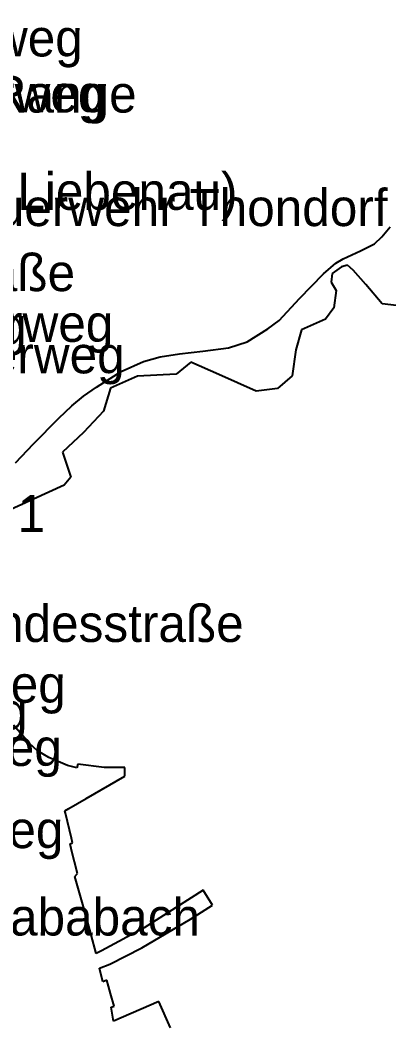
# Model space of a CAD drawing. Extents: x -3657 to 4700, y -7332 to 8131.
# Drawn here: x 3148 to 3580, y 1237 to 2417 of the extents above; entities that cross this region are included whole.
import ezdxf

# ---------------------------------------------------------------- set-up
doc = ezdxf.new("R2010")
doc.units = 0
for name, color, linetype in [('OSM_HIGHWAY_TRACK', 8, 'CONTINUOUS'), ('OSM_LABELS', 8, 'CONTINUOUS'), ('OSM_LANDUSE_RESIDENTIAL', 3, 'CONTINUOUS'), ('OSM_WATERWAY_STREAM', 4, 'CONTINUOUS')]:
    doc.layers.add(name, color=color, linetype=linetype)

msp = doc.modelspace()

# ---------------------------------------------------------------- linework, layer by layer
at = {"layer": 'OSM_HIGHWAY_TRACK'}
for p, q in [((3571.859077, 2163.213235), (3581.407914, 2174.755268)), ((3562.947335, 2154.795779), (3571.859077, 2163.213235)), ((3546.746925, 2146.64519), (3562.947335, 2154.795779)), ((3517.865296, 2132.200969), (3526.276464, 2137.349295)), ((3526.276464, 2137.349295), (3546.746925, 2146.64519)), ((3503.424482, 2119.647062), (3517.865296, 2132.200969)), ((3475.293715, 2090.780859), (3503.424482, 2119.647062)), ((3451.182712, 2065.172668), (3475.293715, 2090.780859)), ((3438.000918, 2055.376395), (3451.182712, 2065.172668)), ((3413.760979, 2040.064853), (3438.000918, 2055.376395)), ((3334.647463, 2026.132129), (3361.777081, 2029.023197)), ((3361.777081, 2029.023197), (3391.910146, 2033.159648)), ((3391.910146, 2033.159648), (3413.760979, 2040.064853)), ((3292.333753, 2016.847353), (3311.674129, 2022.618369)), ((3311.674129, 2022.618369), (3334.647463, 2026.132129)), ((3237.202303, 1986.835842), (3266.212868, 2005.2942)), ((3266.212868, 2005.2942), (3292.333753, 2016.847353)), ((3221.881691, 1976.550311), (3237.202303, 1986.835842)), ((3208.070387, 1965.252907), (3221.881691, 1976.550311)), ((3192.878711, 1950.564057), (3208.070387, 1965.252907)), ((3163.367572, 1920.430232), (3192.878711, 1950.564057)), ((3142.2676, 1898.3358), (3163.367572, 1920.430232))]:
    msp.add_line(p, q, dxfattribs=at)
at = {"layer": 'OSM_LANDUSE_RESIDENTIAL'}
for p, q in [((3158.521101, 1569.387848), (3139.658546, 1590.759513)), ((3167.933418, 1561.059348), (3158.521101, 1569.387848)), ((3181.357914, 1552.930999), (3167.933418, 1561.059348)), ((3203.330099, 1543.579506), (3181.357914, 1552.930999)), ((3215.086014, 1545.225191), (3213.910422, 1540.933067)), ((3246.303657, 1541.222173), (3215.086014, 1545.225191)), ((3213.910422, 1540.933067), (3203.330099, 1543.579506)), ((3251.316986, 1541.244412), (3246.303657, 1541.222173)), ((3270.209879, 1541.322249), (3251.316986, 1541.244412)), ((3270.209879, 1535.228767), (3270.209879, 1541.322249)), ((3270.209879, 1531.359183), (3270.209879, 1535.228767)), ((3224.869969, 1505.005986), (3270.209879, 1531.359183)), ((3204.816653, 1493.352757), (3224.869969, 1505.005986)), ((3200.228054, 1490.684079), (3204.816653, 1493.352757)), ((3200.910656, 1487.82637), (3200.228054, 1490.684079)), ((3207.895945, 1458.693299), (3200.910656, 1487.82637)), ((3206.447312, 1451.732496), (3209.208056, 1453.211389)), ((3207.812516, 1444.582663), (3206.447312, 1451.732496)), ((3209.208056, 1453.211389), (3207.895945, 1458.693299)), ((3214.714375, 1416.995201), (3207.812516, 1444.582663)), ((3211.824696, 1413.603756), (3214.714375, 1416.995201)), ((3224.892723, 1367.035321), (3211.824696, 1413.603756)), ((3362.361085, 1397.536089), (3293.243888, 1353.413942)), ((3373.146189, 1380.045127), (3362.361085, 1397.536089)), ((3347.510709, 1363.566039), (3373.146189, 1380.045127)), ((3236.845834, 1323.302356), (3224.892723, 1367.035321)), ((3290.141844, 1330.218681), (3347.510709, 1363.566039)), ((3293.243888, 1353.413942), (3243.057508, 1326.615965)), ((3243.057508, 1326.615965), (3236.845834, 1323.302356)), ((3252.962814, 1310.904122), (3290.141844, 1330.218681)), ((3240.706324, 1306.211696), (3252.962814, 1310.904122)), ((3244.627491, 1290.366419), (3240.706324, 1306.211696)), ((3249.43604, 1292.356808), (3244.627491, 1290.366419)), ((3251.172881, 1285.262572), (3249.43604, 1292.356808)), ((3253.774351, 1276.478172), (3251.172881, 1285.262572)), ((3257.703102, 1261.822681), (3253.774351, 1276.478172)), ((3310.081393, 1267.171157), (3257.24045, 1243.987015)), ((3323.968541, 1236.158892), (3310.081393, 1267.171157)), ((3254.388693, 1260.466103), (3257.703102, 1261.822681)), ((3257.24045, 1243.987015), (3254.388693, 1260.466103))]:
    msp.add_line(p, q, dxfattribs=at)
at = {"layer": 'OSM_WATERWAY_STREAM'}
for p, q in [((3524.296919, 2128.097877), (3513.413217, 2120.114081)), ((3531.342884, 2129.910354), (3524.296919, 2128.097877)), ((3537.956534, 2123.972545), (3531.342884, 2129.910354)), ((3553.01169, 2107.293306), (3537.956534, 2123.972545)), ((3513.413217, 2120.114081), (3512.192119, 2109.973104)), ((3512.192119, 2109.973104), (3518.02457, 2100.376981)), ((3518.02457, 2100.376981), (3515.582373, 2080.050549)), ((3572.132117, 2084.520585), (3553.01169, 2107.293306)), ((3515.582373, 2080.050549), (3505.813587, 2066.629321)), ((3595.734961, 2081.673995), (3572.132117, 2084.520585)), ((3505.813587, 2066.629321), (3477.333935, 2054.019817)), ((3477.333935, 2054.019817), (3470.826467, 2030.835674)), ((3470.826467, 2030.835674), (3466.761196, 2000.323786)), ((3347.950608, 2016.191302), (3330.46084, 2002.358654)), ((3380.503116, 2001.958352), (3347.950608, 2016.191302)), ((3285.295373, 1999.923485), (3253.561987, 1985.690534)), ((3330.46084, 2002.358654), (3285.295373, 1999.923485)), ((3424.447486, 1982.432523), (3380.503116, 2001.958352)), ((3466.761196, 2000.323786), (3449.263843, 1985.279113)), ((3253.561987, 1985.690534), (3245.423859, 1958.836959)), ((3449.263843, 1985.279113), (3424.447486, 1982.432523)), ((3245.423859, 1958.836959), (3221.8286, 1934.029371)), ((3221.8286, 1934.029371), (3197.414219, 1910.845229)), ((3197.414219, 1910.845229), (3207.183005, 1881.567605)), ((3207.183005, 1881.567605), (3199.446855, 1872.204992)), ((3199.446855, 1872.204992), (3127.432394, 1839.257935))]:
    msp.add_line(p, q, dxfattribs=at)

# ---------------------------------------------------------------- texts
at = {"layer": 'OSM_LABELS'}
for s, p in [('Kreuzäckerweg', (2820.94431, 2374.433557)), ('Golf Club Liebenau - Driving Range', (2367.673724, 2308.683997)), ('Kreuzäckerweg', (2847.457134, 2308.997742)), ('Golfplatz Grazer Murauen (GC Liebenau)', (2337.644735, 2194.701642)), ('Freiwillige Feuerwehr Thondorf', (2778.214347, 2175.675569)), ('Bundesstraße', (2850.620476, 2099.460698)), ('Ackerweg', (2900.224685, 2037.06815)), ('Ackerweg', (3002.03471, 2040.033103)), ('Ackerweg', (3015.281084, 2003.140827)), ('Erdgas-Druckregelanlage Thondorf 1', (2221.433595, 1817.181294)), ('Bundesstraße', (3048.304642, 1688.443908)), ('Freilandweg', (2884.926122, 1617.257593)), ('Freilandweg', (2840.041679, 1585.535157)), ('Freilandweg', (2880.300305, 1543.140286)), ('Freilandweg', (2882.13752, 1446.874436)), ('Raababach', (3061.496444, 1344.516879))]:
    msp.add_text(s, height=43.418293, dxfattribs=at).set_placement(p)

doc.saveas('drawing.dxf')
